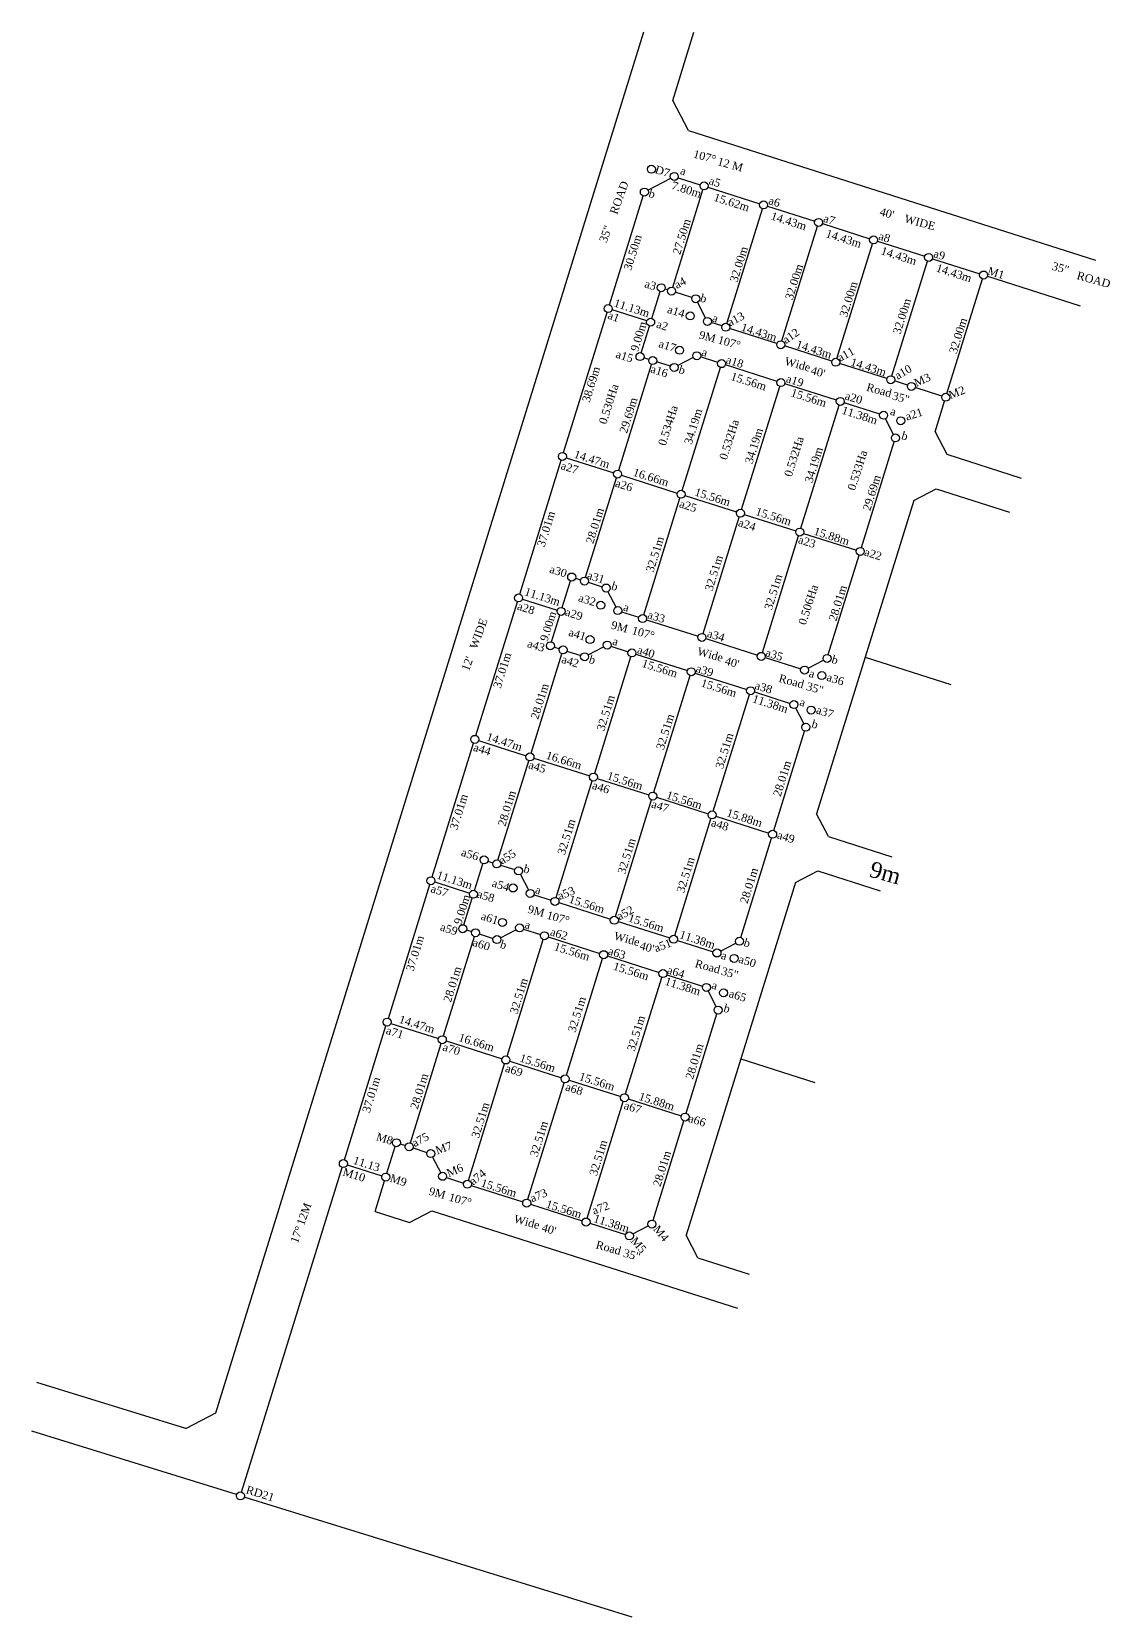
# Model space of a CAD drawing. Header units: metres. Extents: x -4486 to -2975, y 114226 to 114766.
# Drawn here: x -3245 to -2975.4, y 114354.9 to 114751.3 of the extents above; entities that cross this region are included whole.
import ezdxf

# ---------------------------------------------------------------- set-up
doc = ezdxf.new("R2010")
doc.units = ezdxf.units.M
doc.styles.get("Standard").update_dxf_attribs({"font": 'times.ttf'})

msp = doc.modelspace()

# ---------------------------------------------------------------- linework, layer by layer
for p, q in [((-3198.94, 114405.98), (-3091.99, 114751.25)), ((-3084.75, 114734.08), (-3079.47, 114751.12)), ((-3080.81, 114726.53), (-2979.06, 114694.1)), ((-3083.41, 114714.76), (-3077.88, 114713)), ((-3075.97, 114712.39), (-3063, 114708.26)), ((-3100.58, 114682.97), (-3092.15, 114710.2)), ((-3084.77, 114687.38), (-3077.22, 114711.74)), ((-3071.22, 114678.34), (-3062.34, 114707)), ((-3061.09, 114707.65), (-3049.25, 114703.87)), ((-3057.47, 114673.96), (-3048.59, 114702.62)), ((-3047.35, 114703.27), (-3035.5, 114699.49)), ((-3043.72, 114669.58), (-3034.85, 114698.23)), ((-3033.6, 114698.89), (-3021.76, 114695.11)), ((-3029.98, 114665.2), (-3021.1, 114693.85)), ((-3019.85, 114694.5), (-3008.01, 114690.73)), ((-3016.23, 114660.81), (-3007.35, 114689.47)), ((-3006.1, 114690.12), (-2982.94, 114682.74)), ((-3089.98, 114679.59), (-3087.9, 114686.28)), ((-3112.03, 114646.02), (-3101.17, 114681.06)), ((-3092.64, 114671), (-3090.57, 114677.68)), ((-3098.24, 114641.62), (-3090.04, 114668.07)), ((-3082.36, 114636.56), (-3072.84, 114667.31)), ((-3067.54, 114631.84), (-3058.01, 114662.59)), ((-3052.71, 114627.11), (-3043.19, 114657.86)), ((-3019.19, 114651.26), (-3016.82, 114658.9)), ((-3037.58, 114622.29), (-3029.39, 114648.74)), ((-3016.23, 114645.6), (-2997.65, 114639.67)), ((-3122.98, 114610.66), (-3112.62, 114644.11)), ((-3111.37, 114644.76), (-3099.49, 114640.97)), ((-3106.52, 114614.87), (-3098.83, 114639.71)), ((-3097.58, 114640.36), (-3083.61, 114635.91)), ((-3018.9, 114637), (-3000.56, 114631.16)), ((-3091.98, 114605.51), (-3082.95, 114634.65)), ((-3081.71, 114635.3), (-3068.79, 114631.19)), ((-3077.16, 114600.78), (-3068.13, 114629.93)), ((-3066.88, 114630.58), (-3053.96, 114626.46)), ((-3062.33, 114596.06), (-3053.3, 114625.2)), ((-3052.05, 114625.85), (-3038.83, 114621.64)), ((-3045.87, 114595.54), (-3038.18, 114620.38)), ((-3112.37, 114607.28), (-3110.3, 114613.97)), ((-3109.05, 114614.62), (-3107.77, 114614.21)), ((-3105.87, 114613.61), (-3102.35, 114612.49)), ((-3122.32, 114609.4), (-3113.62, 114606.63)), ((-3133.93, 114575.31), (-3123.57, 114608.75)), ((-3115.04, 114598.69), (-3112.97, 114605.37)), ((-3097.52, 114606.22), (-3093.23, 114604.86)), ((-3091.33, 114604.25), (-3078.41, 114600.13)), ((-3114.38, 114597.43), (-3113.1, 114597.02)), ((-3100.19, 114597.63), (-3095.89, 114596.26)), ((-3076.5, 114599.52), (-3063.58, 114595.41)), ((-3120.14, 114570.91), (-3112.44, 114595.76)), ((-3111.19, 114596.41), (-3107.75, 114595.31)), ((-3104.26, 114565.86), (-3095.24, 114595)), ((-3093.99, 114595.65), (-3081.07, 114591.53)), ((-3061.67, 114594.8), (-3052.74, 114591.95)), ((-3036.65, 114594.9), (-3015.27, 114588.09)), ((-3089.44, 114561.13), (-3080.41, 114590.28)), ((-3079.16, 114590.93), (-3066.24, 114586.81)), ((-3074.61, 114556.41), (-3065.59, 114585.55)), ((-3064.34, 114586.2), (-3055.4, 114583.35)), ((-3133.27, 114574.05), (-3121.39, 114570.26)), ((-3059.49, 114551.58), (-3051.79, 114576.43)), ((-3144.88, 114539.95), (-3134.52, 114573.4)), ((-3119.48, 114569.66), (-3105.51, 114565.2)), ((-3128.43, 114544.16), (-3120.73, 114569)), ((-3113.88, 114534.8), (-3104.86, 114563.94)), ((-3103.61, 114564.6), (-3090.69, 114560.48)), ((-3099.06, 114530.07), (-3090.03, 114559.22)), ((-3088.78, 114559.87), (-3075.86, 114555.75)), ((-3084.23, 114525.35), (-3075.2, 114554.5)), ((-3073.96, 114555.15), (-3060.73, 114550.93)), ((-3067.77, 114524.83), (-3060.08, 114549.67)), ((-3045.82, 114550.07), (-3029.98, 114545.02)), ((-3134.28, 114536.58), (-3132.2, 114543.26)), ((-3130.96, 114543.91), (-3129.68, 114543.51)), ((-3127.77, 114542.9), (-3124.25, 114541.78)), ((-3155.83, 114504.6), (-3145.47, 114538.04)), ((-3144.22, 114538.7), (-3135.52, 114535.92)), ((-3048.49, 114541.47), (-3032.89, 114536.5)), ((-3136.94, 114527.98), (-3134.87, 114534.66)), ((-3119.42, 114535.52), (-3115.13, 114534.15)), ((-3113.23, 114533.54), (-3100.31, 114529.42)), ((-3136.28, 114526.72), (-3135, 114526.31)), ((-3122.09, 114526.92), (-3117.8, 114525.55)), ((-3098.4, 114528.82), (-3085.48, 114524.7)), ((-3142.04, 114500.21), (-3134.34, 114525.05)), ((-3133.1, 114525.7), (-3129.65, 114524.6)), ((-3126.17, 114495.15), (-3117.14, 114524.29)), ((-3115.89, 114524.94), (-3102.97, 114520.83)), ((-3083.58, 114524.09), (-3074.64, 114521.24)), ((-3111.34, 114490.42), (-3102.31, 114519.57)), ((-3101.06, 114520.22), (-3088.14, 114516.1)), ((-3096.52, 114485.7), (-3087.49, 114514.84)), ((-3086.24, 114515.49), (-3077.31, 114512.65)), ((-3166.78, 114469.25), (-3156.42, 114502.69)), ((-3155.18, 114503.34), (-3143.29, 114499.55)), ((-3081.39, 114480.88), (-3073.69, 114505.72)), ((-3150.33, 114473.45), (-3142.63, 114498.3)), ((-3141.38, 114498.95), (-3127.42, 114494.5)), ((-3067.75, 114494.49), (-3049.25, 114488.59)), ((-3135.79, 114464.09), (-3126.76, 114493.24)), ((-3125.51, 114493.89), (-3112.59, 114489.77)), ((-3120.96, 114459.37), (-3111.93, 114488.51)), ((-3110.68, 114489.16), (-3097.76, 114485.05)), ((-3106.13, 114454.64), (-3097.11, 114483.79)), ((-3095.86, 114484.44), (-3082.64, 114480.23)), ((-3089.68, 114454.12), (-3081.98, 114478.97)), ((-3156.18, 114465.87), (-3154.11, 114472.55)), ((-3152.86, 114473.21), (-3151.58, 114472.8)), ((-3149.67, 114472.19), (-3146.19, 114471.08)), ((-3145.24, 114470.78), (-3145.24, 114470.78)), ((-3192.51, 114386.19), (-3167.37, 114467.34)), ((-3166.13, 114467.99), (-3157.43, 114465.22)), ((-3159.14, 114456.31), (-3156.77, 114463.96)), ((-3141.33, 114464.81), (-3137.04, 114463.44)), ((-3135.13, 114462.83), (-3122.21, 114458.72)), ((-3159.14, 114456.31), (-3150.56, 114453.58)), ((-3144.94, 114456.51), (-3068.53, 114432.16)), ((-3120.3, 114458.11), (-3107.38, 114453.99)), ((-3105.48, 114453.38), (-3096.54, 114450.54)), ((-3078.44, 114444.77), (-3065.62, 114440.68)), ((-3206.45, 114402.03), (-3243.67, 114413.57)), ((-3193.76, 114385.53), (-3244.97, 114401.41)), ((-3094.93, 114354.87), (-3191.85, 114384.94))]:
    msp.add_line(p, q)
at = {"flags": 128}
for points in [[(-3080.81, 114726.53), (-3084.75, 114734.08)], [(-3090.97, 114711.62), (-3085.25, 114714.6)], [(-3086.02, 114686.73), (-3086.66, 114686.93)], [(-3079.95, 114684.8), (-3084.11, 114686.12)], [(-3091.22, 114678.94), (-3099.92, 114681.71)], [(-3076.54, 114679.73), (-3078.54, 114683.6)], [(-3072.47, 114677.69), (-3075.12, 114678.53)], [(-3058.72, 114673.31), (-3070.56, 114677.08)], [(-3044.97, 114668.93), (-3056.81, 114672.7)], [(-3090.7, 114669.33), (-3091.98, 114669.74)], [(-3085.35, 114667.62), (-3088.8, 114668.72)], [(-3079.63, 114669.78), (-3083.51, 114667.78)], [(-3073.5, 114668.57), (-3077.79, 114669.94)], [(-3058.67, 114663.84), (-3071.59, 114667.96)], [(-3031.23, 114664.54), (-3043.07, 114668.32)], [(-3043.84, 114659.12), (-3056.76, 114663.24)], [(-3026.05, 114662.9), (-3029.32, 114663.94)], [(-3017.48, 114660.16), (-3024.15, 114662.29)], [(-3033, 114655.66), (-3041.94, 114658.51)], [(-3029.56, 114650.58), (-3031.59, 114654.47)], [(-3019.19, 114651.26), (-3016.23, 114645.6)], [(-3024.52, 114634.07), (-3018.9, 114637)], [(-3024.52, 114634.07), (-3048.78, 114555.74)], [(-3098.93, 114607.42), (-3100.94, 114611.29)], [(-3105.9, 114595.47), (-3102.03, 114597.47)], [(-3050.9, 114592.11), (-3047.05, 114594.12)], [(-3051.96, 114578.27), (-3053.99, 114582.16)], [(-3045.82, 114550.07), (-3048.78, 114555.74)], [(-3122.84, 114540.59), (-3120.84, 114536.71)], [(-3054.1, 114538.54), (-3081.4, 114450.43)], [(-3054.1, 114538.54), (-3048.49, 114541.47)], [(-3127.81, 114524.76), (-3123.93, 114526.76)], [(-3072.8, 114521.4), (-3068.96, 114523.41)], [(-3073.86, 114507.56), (-3075.89, 114511.46)], [(-3144.77, 114469.89), (-3142.74, 114466)], [(-3150.56, 114453.58), (-3144.94, 114456.51)], [(-3094.7, 114450.7), (-3090.86, 114452.7)], [(-3078.44, 114444.77), (-3081.4, 114450.43)], [(-3206.45, 114402.03), (-3198.94, 114405.98)]]:
    msp.add_lwpolyline(points, dxfattribs=at)
for centre in [(-3090.08, 114716.88), (-3084.36, 114715.06), (-3091.85, 114711.15), (-3007.06, 114690.43), (-3025.1, 114662.59), (-3016.53, 114659.86), (-3153.81, 114473.51), (-3145.24, 114470.78), (-3167.08, 114468.29), (-3156.47, 114464.91), (-3142.28, 114465.11), (-3095.59, 114450.23), (-3089.97, 114453.16), (-3192.81, 114385.23)]:
    msp.add_circle(centre, 1)
at = {"color": 1}
for centre in [(-3076.93, 114712.69), (-3062.05, 114707.95), (-3048.3, 114703.57), (-3034.55, 114699.19), (-3020.8, 114694.81), (-3087.61, 114687.24), (-3085.06, 114686.42), (-3079, 114684.49), (-3100.88, 114682.02), (-3080.36, 114680.2), (-3090.27, 114678.64), (-3076.08, 114678.84), (-3071.51, 114677.38), (-3083.03, 114671.61), (-3057.77, 114673), (-3092.93, 114670.04), (-3089.75, 114669.03), (-3078.74, 114670.24), (-3072.54, 114668.27), (-3044.02, 114668.62), (-3084.39, 114667.32), (-3030.27, 114664.24), (-3057.72, 114663.54), (-3042.89, 114658.82), (-3032.05, 114655.36), (-3027.76, 114653.99), (-3029.1, 114649.7), (-3112.32, 114645.06), (-3098.53, 114640.67), (-3082.66, 114635.61), (-3067.83, 114630.88), (-3053.01, 114626.16), (-3037.88, 114621.34), (-3110.01, 114614.93), (-3106.82, 114613.91), (-3101.4, 114612.18), (-3123.27, 114609.71), (-3112.67, 114606.33), (-3102.76, 114607.89), (-3098.48, 114606.53), (-3092.28, 114604.55), (-3115.33, 114597.73), (-3112.15, 114596.72), (-3105.43, 114599.3), (-3101.14, 114597.93), (-3077.45, 114599.83), (-3106.79, 114595.01), (-3094.94, 114595.96), (-3062.63, 114595.1), (-3046.17, 114594.58), (-3080.12, 114591.23), (-3051.79, 114591.65), (-3047.5, 114590.28), (-3065.29, 114586.51), (-3054.45, 114583.05), (-3050.16, 114581.68), (-3051.49, 114577.39), (-3134.23, 114574.35), (-3120.43, 114569.96), (-3104.56, 114564.9), (-3089.73, 114560.18), (-3074.91, 114555.45), (-3059.78, 114550.63), (-3131.91, 114544.22), (-3128.72, 114543.2), (-3123.3, 114541.47), (-3145.18, 114539), (-3124.67, 114537.19), (-3134.57, 114535.62), (-3120.38, 114535.82), (-3114.18, 114533.84), (-3099.35, 114529.12), (-3137.24, 114527.02), (-3134.05, 114526.01), (-3127.33, 114528.59), (-3123.04, 114527.22), (-3116.84, 114525.25), (-3128.69, 114524.3), (-3084.53, 114524.39), (-3073.69, 114520.94), (-3068.07, 114523.87), (-3102.02, 114520.52), (-3069.4, 114519.57), (-3087.19, 114515.8), (-3076.35, 114512.34), (-3072.06, 114510.98), (-3073.4, 114506.68), (-3156.13, 114503.65), (-3142.34, 114499.25), (-3126.46, 114494.19), (-3111.64, 114489.47), (-3096.81, 114484.74), (-3081.68, 114479.92), (-3150.62, 114472.49), (-3136.08, 114463.14), (-3121.26, 114458.41), (-3106.43, 114453.69)]:
    msp.add_circle(centre, 1, dxfattribs=at)

# ---------------------------------------------------------------- texts
at = {"attachment_point": 1}
for s, insert, char_height, rotation in [('107%%D', (-3079.27, 114721.77), 2, 344.5536), ('12 M', (-3073.22, 114719.88), 2, 344.5536), ('ROAD', (-3100.55, 114706.1), 2, 69.9213), ("40'", (-3032.66, 114707.34), 2, 344.5536), ('WIDE', (-3026.5, 114705.6), 2, 344.5536), ('35"', (-3103.21, 114699.04), 2, 69.9213), ('35"', (-2989.6, 114693.72), 2, 344.5536), ('ROAD', (-2983.4, 114691.37), 2, 344.5536), ('9M', (-3077.83, 114676.55), 2, 344.5536), ('107%%D', (-3073.12, 114675.3), 2, 344.5536), ('Wide', (-3056.43, 114669.94), 2, 344.5536), ("40'", (-3049.88, 114667.66), 2, 344.5536), ('Road', (-3035.98, 114663.45), 2, 344.5536), ('35"', (-3029.5, 114661.31), 2, 344.5536), ('WIDE', (-3135.58, 114597.44), 2, 69.9213), ('9M', (-3099.8, 114603.99), 2, 344.5536), ('107%%D', (-3094.61, 114602.66), 2, 344.5536), ('Wide', (-3078.26, 114597.41), 2, 344.5536), ("12'", (-3137.61, 114591.94), 2, 69.9213), ("40'", (-3071.37, 114595.03), 2, 344.5536), ('Road', (-3057.89, 114590.69), 2, 344.5536), ('35"', (-3050.99, 114588.67), 2, 344.5536), ('9m', (-3034.8, 114543.95), 4, 344.5536), ('9M', (-3120.63, 114532.97), 2, 344.5536), ('107%%D', (-3115.89, 114531.48), 2, 344.5536), ('Wide', (-3099.09, 114526.28), 2, 344.5536), ("40'", (-3092.65, 114523.85), 2, 344.5536), ('Road', (-3078.82, 114519.38), 2, 344.5536), ('35"', (-3072.27, 114517.49), 2, 344.5536), ('12M', (-3178.83, 114453.35), 2, 69.9213), ('9M', (-3145.35, 114462.47), 2, 344.5536), ('107%%D', (-3140.36, 114460.98), 2, 344.5536), ('Wide', (-3124.1, 114455.54), 2, 344.5536), ('17%%D', (-3180.39, 114448.89), 2, 69.9213), ("40'", (-3117.12, 114453.35), 2, 344.5536), ('Road', (-3103.61, 114449.07), 2, 344.5536), ('35"', (-3096.74, 114447), 2, 344.5536)]:
    msp.add_mtext_dynamic_manual_height_columns(s, width=138.0282, gutter_width=1, heights=[0], dxfattribs=dict(at, insert=insert, char_height=char_height, rotation=rotation))
at = {"char_height": 2, "attachment_point": 5}
for s, insert, rotation in [('\\A1;D7', (-3087.3, 114716.37), 342.7415), ('\\A1;a', (-3082.1, 114716.44), 342.7415), ('\\A1;7.80m', (-3081.31, 114711.78), 342.3236), ('\\A1;a5', (-3074.23, 114713.7), 342.7415), ('\\A1;b', (-3089.92, 114710.75), 342.7415), ('\\A1;15.62m', (-3070.04, 114708.58), 342.3236), ('\\A1;a6', (-3059.32, 114708.74), 342.7415), ('\\A1;27.50m', (-3082.49, 114700.02), 72.7894), ('\\A1;14.43m', (-3055.76, 114703.9), 342.3236), ('\\A1;a7', (-3045.62, 114704.29), 342.7415), ('\\A1;30.50m', (-3094.74, 114696.08), 72.7894), ('\\A1;14.43m', (-3042.02, 114699.51), 342.3236), ('\\A1;a8', (-3031.83, 114699.86), 342.7415), ('\\A1;32.00m', (-3068.21, 114693.11), 72.7894), ('\\A1;14.43m', (-3028.25, 114695.2), 342.3236), ('\\A1;a9', (-3018.1, 114695.48), 342.7415), ('\\A1;32.00m', (-3054.39, 114688.71), 72.7894), ('\\A1;14.43m', (-3014.47, 114690.91), 342.3236), ('\\A1;M1', (-3003.94, 114690.96), 342.7415), ('\\A1;a3', (-3090.32, 114687.93), 342.7415), ('\\A1;a4', (-3082.92, 114688.46), 28.7813), ('\\A1;32.00m', (-3040.79, 114684.37), 72.7894), ('\\A1;b', (-3077.04, 114684.58), 342.7415), ('\\A1;a1', (-3099.5, 114680.02), 339.3115), ('\\A1;11.13m', (-3094.99, 114682.15), 342.3236), ('\\A1;a14', (-3083.9, 114681.32), 342.7415), ('\\A1;a13', (-3068.98, 114679.43), 27.6294), ('\\A1;32.00m', (-3027.45, 114680.12), 72.7894), ('\\A1;9.00m', (-3093.26, 114675.09), 72.7894), ('\\A1;a2', (-3087.36, 114677.84), 342.7415), ('\\A1;a', (-3074.1, 114679.61), 342.7415), ('\\A1;14.43m', (-3063.2, 114676.11), 342.3236), ('\\A1;a12', (-3055.23, 114675.19), 35.1704), ('\\A1;32.00m', (-3013.41, 114675.26), 72.7894), ('\\A1;a17', (-3086.07, 114672.72), 342.7415), ('\\A1;14.43m', (-3049.46, 114671.8), 342.3236), ('\\A1;a15', (-3096.8, 114670.11), 342.7415), ('\\A1;a', (-3076.76, 114671.09), 342.7415), ('\\A1;a18', (-3069.23, 114668.72), 342.7415), ('\\A1;a11', (-3041.49, 114670.61), 28.8532), ('\\A1;14.43m', (-3035.84, 114667.39), 342.3236), ('\\A1;38.69m', (-3105.15, 114663.09), 72.7894), ('\\A1;a16', (-3088.1, 114666.39), 342.7415), ('\\A1;b', (-3082.42, 114666.67), 342.7415), ('\\A1;15.56m', (-3065.79, 114663.82), 342.3236), ('\\A1;a19', (-3054.21, 114663.98), 342.7415), ('\\A1;a10', (-3027.15, 114666.17), 30.13), ('\\A1;M3', (-3022.38, 114664.2), 24.5966), ('\\A1;0.530Ha', (-3100.75, 114658.17), 72.3467), ('\\A1;15.56m', (-3050.77, 114659.73), 342.3236), ('\\A1;a20', (-3039.51, 114659.69), 342.7415), ('\\A1;M2', (-3013.75, 114661.09), 21.306), ('\\A1;29.69m', (-3095.8, 114655.36), 72.7894), ('\\A1;0.534Ha', (-3085.92, 114652.81), 72.3467), ('\\A1;34.19m', (-3079.62, 114652.56), 72.7894), ('\\A1;11.38m', (-3038.03, 114655.35), 342.3236), ('\\A1;a', (-3029.62, 114656.31), 342.7415), ('\\A1;a21', (-3024.44, 114655.62), 17.5335), ('\\A1;0.532Ha', (-3070.64, 114649.28), 72.3467), ('\\A1;34.19m', (-3064.44, 114647.73), 72.7894), ('\\A1;0.532Ha', (-3054.43, 114645.04), 72.3467), ('\\A1;b', (-3026.75, 114650.18), 342.7415), ('\\A1;14.47m', (-3104.96, 114644.36), 342.3236), ('\\A1;34.19m', (-3049.47, 114642.96), 72.7894), ('\\A1;0.533Ha', (-3038.58, 114641.62), 72.3467), ('\\A1;a27', (-3110.51, 114642.25), 342.7415), ('\\A1;16.66m', (-3090.21, 114639.85), 342.3236), ('\\A1;a26', (-3096.93, 114637.86), 342.7415), ('\\A1;15.56m', (-3074.8, 114634.91), 342.3236), ('\\A1;29.69m', (-3034.98, 114635.98), 72.7894), ('\\A1;a25', (-3080.9, 114632.7), 342.7415), ('\\A1;37.01m', (-3116.4, 114626.95), 72.7894), ('\\A1;28.01m', (-3104.2, 114627.76), 72.7894), ('\\A1;a24', (-3066.16, 114628), 342.7415), ('\\A1;15.56m', (-3059.57, 114630.06), 342.3236), ('\\A1;15.88m', (-3045.03, 114625.11), 342.3236), ('\\A1;32.51m', (-3089.18, 114620.61), 72.7894), ('\\A1;a23', (-3051.19, 114623.73), 342.7415), ('\\A1;a22', (-3034.67, 114620.66), 342.7415), ('\\A1;a30', (-3113.37, 114616.36), 342.7415), ('\\A1;32.51m', (-3074.45, 114615.92), 72.7894), ('\\A1;a31', (-3103.95, 114614.85), 342.7415), ('\\A1;b', (-3099.25, 114612.6), 342.7415), ('\\A1;32.51m', (-3059.59, 114611.18), 72.7894), ('\\A1;11.13m', (-3117.34, 114609.99), 342.3236), ('\\A1;a32', (-3106.14, 114609.2), 342.7415), ('\\A1;0.506Ha', (-3050.88, 114607.99), 72.3467), ('\\A1;28.01m', (-3043.47, 114608.41), 72.7894), ('\\A1;a28', (-3121.42, 114607.12), 342.7415), ('\\A1;9.00m', (-3115.88, 114602.61), 72.7894), ('\\A1;a29', (-3109.43, 114605.64), 342.7415), ('\\A1;a', (-3096.35, 114607.33), 342.7415), ('\\A1;a33', (-3088.84, 114604.98), 342.7415), ('\\A1;a41', (-3108.6, 114600.59), 342.7415), ('\\A1;a34', (-3073.94, 114600.3), 342.7415), ('\\A1;a43', (-3118.89, 114597.78), 342.7415), ('\\A1;a', (-3099.06, 114598.82), 342.7415), ('\\A1;37.01m', (-3127.36, 114591.6), 72.7894), ('\\A1;a42', (-3110.35, 114593.83), 342.7415), ('\\A1;b', (-3104.86, 114594.25), 342.7415), ('\\A1;a40', (-3091.42, 114596.21), 342.7415), ('\\A1;15.56m', (-3088.01, 114592.08), 342.3236), ('\\A1;a35', (-3059.37, 114595.51), 342.7415), ('\\A1;b', (-3044.2, 114594.23), 342.7415), ('\\A1;a39', (-3076.75, 114591.55), 342.7415), ('\\A1;15.56m', (-3073.24, 114587.18), 342.3236), ('\\A1;a', (-3049.95, 114590.78), 342.7415), ('\\A1;a36', (-3044.08, 114589.36), 342.7415), ('\\A1;28.01m', (-3117.98, 114583.86), 72.7894), ('\\A1;11.38m', (-3060.37, 114583.22), 342.3236), ('\\A1;a38', (-3062.04, 114587.31), 342.7415), ('\\A1;32.51m', (-3101.48, 114580.96), 72.7894), ('\\A1;a', (-3052.28, 114583.59), 342.7415), ('\\A1;a37', (-3046.7, 114581.18), 342.7415), ('\\A1;32.51m', (-3086.62, 114576.23), 72.7894), ('\\A1;b', (-3049.22, 114578.11), 342.7415), ('\\A1;14.47m', (-3126.83, 114573.72), 342.3236), ('\\A1;32.51m', (-3071.81, 114571.51), 72.7894), ('\\A1;a44', (-3132.39, 114571.84), 342.7415), ('\\A1;16.66m', (-3111.96, 114569.11), 342.3236), ('\\A1;a45', (-3118.61, 114567.47), 342.7415), ('\\A1;15.56m', (-3096.69, 114563.98), 342.3236), ('\\A1;28.01m', (-3057.38, 114564.55), 72.7894), ('\\A1;a46', (-3102.69, 114562.32), 342.7415), ('\\A1;37.01m', (-3138.22, 114556.22), 72.7894), ('\\A1;28.01m', (-3126.19, 114557.08), 72.7894), ('\\A1;a47', (-3087.89, 114557.64), 342.7415), ('\\A1;15.56m', (-3081.89, 114559.16), 342.3236), ('\\A1;32.51m', (-3111.3, 114549.97), 72.7894), ('\\A1;a48', (-3072.95, 114553.01), 342.7415), ('\\A1;15.88m', (-3066.81, 114554.71), 342.3236), ('\\A1;a49', (-3056.44, 114549.9), 342.7415), ('\\A1;a56', (-3135.41, 114545.59), 342.7415), ('\\A1;a55', (-3126.09, 114544.98), 32.1014), ('\\A1;32.51m', (-3096.25, 114545.18), 72.7894), ('\\A1;b', (-3121.21, 114541.88), 342.7415), ('\\A1;32.51m', (-3081.51, 114540.48), 72.7894), ('\\A1;28.01m', (-3065.67, 114537.79), 72.7894), ('\\A1;11.13m', (-3139.29, 114539.15), 342.3236), ('\\A1;a54', (-3127.74, 114537.89), 342.7415), ('\\A1;a57', (-3143.03, 114536.51), 342.7415), ('\\A1;9.00m', (-3137.4, 114531.81), 72.7894), ('\\A1;a58', (-3131.47, 114535.16), 342.7415), ('\\A1;a', (-3118.36, 114536.69), 342.7415), ('\\A1;a53', (-3111.38, 114535.89), 21.3178), ('\\A1;15.56m', (-3106.25, 114533.11), 342.3236), ('\\A1;a61', (-3130.49, 114529.63), 342.7415), ('\\A1;a52', (-3096.64, 114530.96), 28.0455), ('\\A1;15.56m', (-3091.41, 114528.44), 342.3236), ('\\A1;a59', (-3140.67, 114526.91), 342.7415), ('\\A1;a', (-3120.99, 114527.98), 342.7415), ('\\A1;a62', (-3113.17, 114525.7), 342.7415), ('\\A1;11.38m', (-3078.6, 114524.25), 342.3236), ('\\A1;37.01m', (-3149.16, 114520.86), 72.7894), ('\\A1;a60', (-3132.56, 114523.06), 342.7415), ('\\A1;b', (-3127.05, 114523.02), 342.7415), ('\\A1;15.56m', (-3109.94, 114521.28), 342.3236), ('\\A1;a63', (-3098.69, 114520.92), 342.7415), ('\\A1;a51', (-3087.25, 114522.81), 20.673), ('\\A1;b', (-3066.15, 114523.45), 342.7415), ('\\A1;15.56m', (-3095.17, 114516.38), 342.3236), ('\\A1;a', (-3071.91, 114520.28), 342.7415), ('\\A1;a50', (-3066.09, 114518.88), 342.7415), ('\\A1;28.01m', (-3139.78, 114513.12), 72.7894), ('\\A1;32.51m', (-3123.2, 114510.2), 72.7894), ('\\A1;11.38m', (-3082.24, 114512.6), 342.3236), ('\\A1;a64', (-3083.94, 114516.16), 342.7415), ('\\A1;a', (-3074.27, 114512.83), 342.7415), ('\\A1;a65', (-3068.52, 114510.28), 342.7415), ('\\A1;32.51m', (-3108.69, 114505.57), 72.7894), ('\\A1;b', (-3071.21, 114507.06), 342.7415), ('\\A1;a71', (-3154.2, 114501.07), 342.7415), ('\\A1;14.47m', (-3148.7, 114503.11), 342.3236), ('\\A1;32.51m', (-3093.9, 114500.86), 72.7894), ('\\A1;16.66m', (-3133.81, 114498.57), 342.3236), ('\\A1;28.01m', (-3079.29, 114493.84), 72.7894), ('\\A1;a70', (-3140.05, 114496.9), 342.7415), ('\\A1;15.56m', (-3118.54, 114493.42), 342.3236), ('\\A1;28.01m', (-3148.08, 114486.37), 72.7894), ('\\A1;a69', (-3124.41, 114491.6), 342.7415), ('\\A1;15.56m', (-3103.69, 114488.79), 342.3236), ('\\A1;37.01m', (-3160.09, 114485.5), 72.7894), ('\\A1;a68', (-3109.38, 114486.93), 342.7415), ('\\A1;32.51m', (-3132.8, 114479.14), 72.7894), ('\\A1;a67', (-3094.74, 114482.3), 342.7415), ('\\A1;15.88m', (-3088.77, 114483.82), 342.3236), ('\\A1;32.51m', (-3118.16, 114474.47), 72.7894), ('\\A1;a66', (-3078.64, 114479.06), 342.7415), ('\\A1;M8', (-3156.77, 114474.51), 342.7415), ('\\A1;a75', (-3147.82, 114474.26), 28.1913), ('\\A1;M7', (-3142, 114472.21), 19.9365), ('\\A1;32.51m', (-3103.33, 114469.74), 72.7894), ('\\A1;28.01m', (-3087.42, 114467.04), 72.7894), ('\\A1;M10', (-3164.4, 114465.48), 342.7415), ('\\A1;11.13', (-3161.28, 114468.21), 342.3236), ('\\A1;M6', (-3139.21, 114466.62), 23.6952), ('\\A1;a74', (-3133.52, 114464.9), 38.2519), ('\\A1;M9', (-3153.31, 114464.13), 342.7415), ('\\A1;15.56m', (-3128.22, 114462.18), 342.3236), ('\\A1;a73', (-3118.27, 114460.35), 22.8475), ('\\A1;15.56m', (-3111.97, 114456.9), 342.3236), ('\\A1;a72', (-3102.77, 114457.19), 19.9713), ('\\A1;11.38m', (-3100.06, 114453.31), 342.3236), ('\\A1;M4', (-3087.64, 114450.86), 309.8674), ('\\A1;M5', (-3093.26, 114447.93), 310.4905), ('\\A1;RD21', (-3187.85, 114385.81), 342.7415)]:
    msp.add_mtext(s, dxfattribs=dict(at, insert=insert, rotation=rotation))

doc.saveas('drawing.dxf')
